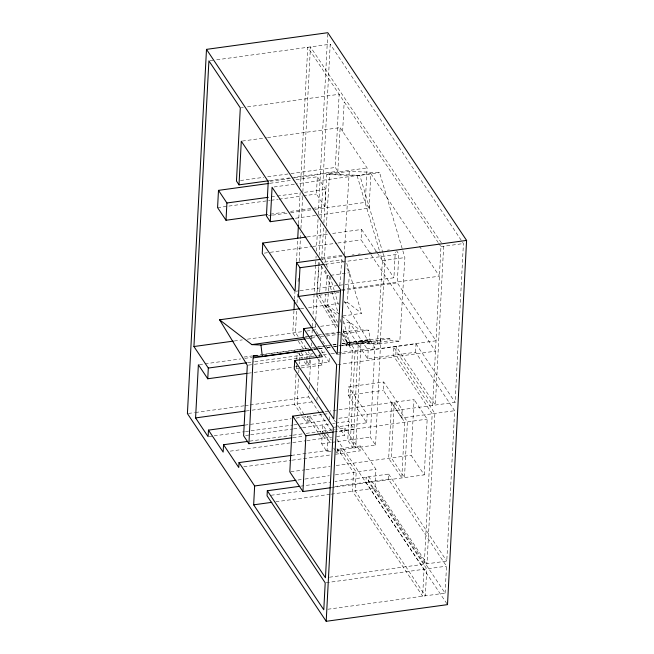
<?xml version="1.0" encoding="UTF-8"?>
<svg xmlns="http://www.w3.org/2000/svg" width="654" height="654" viewBox="0 0 654 654"><rect width="100%" height="100%" fill="white"/><g stroke="black" fill="none" stroke-linecap="round" stroke-linejoin="round"><path stroke-width="0.49" stroke-dasharray="3.27 2.45" d="M293.957 310.503L292.779 332.951L296.099 337.914M294.545 299.279L294.913 292.142M296.524 261.535L297.693 239.094M298.502 223.791L300.104 193.183M300.423 187.06L307.748 47.292L438.123 242.413M296.597 311.157L295.469 332.575L298.24 336.72M297.022 302.99L297.562 292.788M298.142 281.572L298.412 276.47M299.213 261.167L300.341 239.74M300.39 238.718L300.709 232.595M300.93 228.516L302.638 195.873M302.851 191.794L310.446 46.916L442.513 244.58M296.009 374.235L294.431 404.344L300.423 413.312M296.319 368.218L296.483 365.202M296.793 359.185L297.218 351.157M298.437 378.879L297.129 403.968L304.756 415.388M298.755 372.862L298.968 368.848M299.23 363.828L299.336 361.826M299.385 360.82L299.81 352.792M306.849 360.313L306.595 365.185L303.284 360.24M306.898 359.34L307.159 354.468L305.5 351.983M312.751 208.332L324.858 206.672L316.422 194.05L317.329 176.776L293.123 180.103M309.546 359.945L309.293 364.818L305.426 359.038M309.595 358.972L309.849 354.1L308.189 351.615M319.479 413.026L308.721 396.913L308.933 392.833M309.146 388.754L309.358 384.675M309.571 380.595L310.748 358.147M310.805 357.125L311.067 352.024M311.394 345.909L311.549 342.843M311.762 338.764L312.195 330.605M312.408 326.518L312.726 320.403M313.045 314.28L315.612 265.311M315.669 264.29L315.931 259.188M315.988 258.166L316.095 256.123M316.364 251.03L318.024 219.401M318.285 214.299L327.801 32.7M315.563 323.738L315.244 329.861L306.342 331.087M315.776 319.659L318.555 266.611M318.612 265.589L318.874 260.488M319.144 255.387L320.852 222.744M321.073 218.657L330.213 44.202L214.953 60.045M324.858 206.672L325.757 189.398L317.329 176.776M316.945 400.248L317.206 395.229M317.419 391.215L319.365 354.092M301.208 367.949L322.005 365.087L322.397 357.64M340.35 175.019L335.314 167.481L339.148 94.282L247.367 106.896M331.022 451.17L327.016 451.718L321.703 443.764L322.692 424.896L328.006 432.85M267.519 137.593L340.137 127.62L337.848 171.283L293.474 177.381M324.989 432.621L324.695 438.164L322.438 434.779M295.502 366.714L329.06 362.103L329.363 356.258M342.639 131.356L344.184 101.828M327.016 451.718L327.948 433.847M329.428 420.015L329.673 415.323M327.826 609.242L445.096 593.129L374.963 488.162L375.952 469.294L360.346 445.946L337.881 449.028L337.627 453.95L335.935 451.415M329.502 577.212L446.772 561.091L454.661 410.704L415.584 352.228L367.744 358.801L348.983 330.736L349.424 322.357L343.456 323.174M336.557 436.529L344.47 435.441L344.854 428.059L335.96 429.286M334.358 427.242L366.706 422.795L348.263 395.196L348.705 386.816L383.751 381.993L402.194 409.6L401.752 417.98L454.661 410.704M369.477 252.403L361.082 239.83L361.621 229.456L332.371 233.478M318.67 215.052L369.101 208.119L365.275 202.397L367.082 167.947L340.137 127.62M370.156 341.527L361.033 341.126L355.768 447.769L350.454 439.815L355.138 350.462L342.418 330.106M369.101 208.119L370.908 173.662L298.289 183.643M335.608 454.228L360.092 450.868L360.346 445.946M367.744 358.801L368.177 350.421L349.424 322.357M366.706 422.795L367.147 414.415L348.705 386.816M337.039 450.344L375.535 445.047L370.221 437.101L374.906 347.748L369.428 339.516L346.963 342.606L342.312 334.807M375.535 445.047L380.8 338.412L342.156 343.718M401.752 417.98L383.309 390.373L383.751 381.993M339.442 285.267L393.912 277.778L395.261 252.035M342.214 353.691L436.022 340.799L397.305 282.855L398.809 254.144L396.545 250.76M445.096 593.129L446.51 566.168L388.37 479.153L388.631 474.076L334.905 481.467M415.584 352.228L416.026 343.849L368.177 350.421M331.186 487.663L424.258 474.869L411.129 455.225L414.047 399.48L330.057 411.014M424.258 474.869L427.176 419.124L414.047 399.48M438.687 243.263L440.951 246.648L432.629 405.415L393.561 346.939L393.119 355.318L432.196 413.794L424.307 564.181L366.166 477.167L365.905 482.235L424.045 569.25L422.631 596.211L352.498 491.244L353.487 472.376L337.881 449.028M443.649 246.28L435.327 405.047L396.25 346.563L395.817 354.942L434.885 413.426L427.005 563.813L368.864 476.799L368.603 481.867L426.743 568.882L425.329 595.843L355.196 490.876L356.185 472.008L340.579 448.66L340.325 453.582L336.933 448.513M338.846 418.307L455.094 402.324L463.416 243.558L330.213 44.202M322.316 259.859L321.76 257.978L323.64 226.791M323.885 222.769L326.804 174.422L349.261 171.34L379.59 172.672L404.875 257.57L399.831 341.126L377.366 344.217L347.045 342.876L342.639 328.087M326.117 230.102L324.458 257.611L327.531 267.927M326.362 226.022L329.493 174.054L359.823 175.395L382.778 252.485M344.225 254.897L349.261 171.34M377.366 344.217L382.41 260.66L379.745 251.725M316.822 294.562L319.021 266.816M319.103 265.818L319.332 262.851L321.13 262.606M319.675 292.207L321.719 266.44M337.652 327.008L324.727 305.353L325.586 294.513M325.896 290.58L327.065 275.808L320.37 264.576M337.766 322.308L327.425 304.977L329.763 275.432M339.761 285.528L341.797 259.761L324.008 262.205M342.859 315.964L361.646 313.38L347.192 302.262L349.53 272.718L345.925 266.668M346.963 342.606L346.71 345.762L369.175 342.671L369.428 339.516M343.317 320.942L349.735 342.508L349.571 345.672L346.873 346.04L347.127 342.884L352.441 350.838L347.756 440.183L353.07 448.137L358.335 341.494L367.458 341.903L367.687 343.791L390.152 340.701L399.831 341.126M349.408 345.394L349.653 342.23M209.909 60.732L213.948 60.184M241.31 107.73L243.329 107.452M242.307 141.06L266.513 137.732M240.5 180.512L263.701 177.324M267.731 176.768L289.926 173.719M290.932 173.58L335.314 167.481M269.268 180.708L292.461 177.52M270.257 181.248L293.458 178.06M294.464 177.921L367.082 167.947M269.922 183.292L292.109 180.242M274.083 186.97L297.276 183.782M326.804 174.422L357.125 175.762L379.59 172.672M271.296 196.887L276.34 196.192M277.345 196.053L300.546 192.865M304.576 192.309L325.757 189.398M217.578 207.637L270.028 200.426M271.034 200.287L278.097 199.315M279.103 199.176L302.303 195.987M303.309 195.848L316.422 194.05M270.388 214.16L286.526 211.937M290.564 211.381L311.745 208.471M268.451 215.706L271.475 215.289M272.489 215.15L289.632 212.795M290.646 212.656L313.838 209.468M314.852 209.329L365.275 202.397M295.477 218.24L317.664 215.191M307.159 236.944L328.341 234.026M264.249 253.139L269.293 252.444M270.306 252.305L311.656 246.623M312.669 246.484L336.875 243.157M337.881 243.018L361.082 239.83M321.76 257.978L342.246 255.166M321.784 259.188L342.966 256.278M352.048 255.027L354.059 254.749M358.098 254.193L360.117 253.924M369.191 252.673L371.21 252.395M375.241 251.839L377.26 251.561M387.348 250.18L389.367 249.902M440.951 246.648L463.416 243.558M325.177 264.265L398.809 254.144M382.41 260.66L404.875 257.57M327.065 275.808L328.864 275.555M330.752 275.301L349.53 272.718M296.074 291.226L299.099 290.809M300.112 290.67L338.437 285.406M341.568 289.624L439.406 276.176L419.026 245.675M341.829 290.474L397.305 282.855M339.213 292.461L316.749 295.551L336.892 329.314M300.464 308.68L304.511 308.124M308.557 307.568L338.298 303.481M344.225 302.671L347.192 302.262M312.637 327.409L316.618 326.861M320.591 326.321L337.497 323.992M234.279 340.987L242.348 339.884M247.392 339.189L302.393 331.627M305.246 336.745L309.219 336.197M310.217 336.066L317.174 335.11M318.163 334.971L324.131 334.153M325.128 334.014L342.026 331.692M343.023 331.553L348.983 330.736M305.246 337.276L307.266 336.998M308.271 336.859L315.326 335.894M316.332 335.755L322.381 334.922M326.411 334.366L336.491 332.984M337.497 332.845L359.667 329.796L368.799 330.196L370.385 343.415L380.064 343.849L385.108 260.292L383.072 253.458M306.317 338.788L310.348 338.232M311.353 338.093L316.389 337.399M320.427 336.851L325.463 336.156M326.469 336.017L338.559 334.358M339.573 334.219L368.799 330.196M244.016 357.051L252.101 355.94M260.186 354.828L308.713 348.165M317.811 346.914L331.962 344.969M332.976 344.83L336.009 344.413M342.075 343.579L369.592 339.794M263.309 354.558L307.789 348.443M311.835 347.887L314.868 347.47M315.874 347.331L329.019 345.525M333.066 344.969L336.099 344.552M199.38 364.597L240.737 358.915M244.768 358.359L251.831 357.395M312.759 349.015L315.727 348.615M316.716 348.476L319.683 348.067L329.06 362.103M313.887 349.261L317.926 348.705M318.939 348.566L322.978 348.01M327.025 347.462L332.077 346.767M333.09 346.628L341.175 345.516M342.189 345.377L389.923 338.813L390.152 340.701M314.084 349.498L318.122 348.942M319.136 348.803L323.182 348.247M327.221 347.691L330.254 347.274M334.3 346.718L381.029 340.301M247.645 362.651L253.703 361.817M254.708 361.678L312.816 353.691M321.711 352.465L326.657 351.787M248.316 365.145L253.368 364.45M254.381 364.311L317.059 355.694M318.073 355.555L322.111 354.999M323.125 354.86L330.205 353.888M331.21 353.749L337.276 352.915M338.29 352.776L374.906 347.748M338.183 354.239L341.208 353.822M248.095 373.23L253.139 372.535M254.144 372.396L294.488 366.853M296.254 368.627L300.219 368.088M337.636 364.621L435.474 351.173L370.033 253.237M188.417 413.451L194.483 412.617M195.497 412.478L244.016 405.807M245.029 405.668L249.076 405.112M250.081 404.973L308.721 396.913M348.263 395.196L383.309 390.373M246.018 410.998L251.062 410.303M252.068 410.164L313.928 401.662M325.013 411.709L329.052 411.153M244.776 425.133L291.169 418.756M296.213 418.061L322.855 414.399M323.844 414.268L328.782 413.581M209.133 436.553L213.163 435.997M214.177 435.858L244.433 431.697M245.438 431.558L292.845 425.043M293.85 424.904L298.894 424.209M299.9 424.07L327.45 420.285M245.618 435.49L249.615 434.943M250.621 434.804L292.657 429.024M293.662 428.885L301.666 427.79M302.671 427.651L328.7 424.07M332.714 423.522L334.717 423.244M335.715 423.105L348.745 421.315L354.059 429.269L336.017 431.746M249.771 441.131L292.134 435.302M293.139 435.172L302.213 433.921M306.252 433.365L334.971 429.416M334.104 431.918L427.176 419.124M292.967 437.665L303.979 436.153M230.216 451.146L291.741 442.693M292.755 442.554L305.868 440.747M306.873 440.608L331.619 437.207M321.703 443.764L330.72 442.529M331.725 442.39L370.221 437.101M291.48 455.397L330.826 450.001M243.811 466.825L291.226 460.318M292.232 460.179L330.564 454.922M290.826 471.755L304.944 469.817M305.958 469.678L330.164 466.351M336.213 465.517L411.129 455.225M298.011 480.003L304.061 479.169M305.075 479.03L329.281 475.703M335.33 474.878L375.952 469.294M300.611 486.175L329.861 482.153M271.091 495.266L300.341 491.252M334.635 486.535L388.37 479.153M275.841 501.781L330.311 494.293M331.316 494.154L374.963 488.162M326.207 582.698L446.51 566.168M380.8 338.412L389.923 338.813M349.735 342.508L361.261 343.015M327.425 304.977L338.666 313.626M341.87 316.103L359.667 329.796M324.727 305.353L337.57 315.236M370.908 173.662L418.462 244.833M361.621 229.456L376.753 252.101M377.317 252.943L393.912 277.778M416.026 343.849L455.094 402.324M316.348 331.521L329.068 350.552M317.599 358.482L322.005 365.087M301.003 340.857L307.642 350.789M388.631 474.076L446.772 561.091M298.306 341.224L303.284 348.672M301.012 352.432L304.878 358.212M298.322 352.808L302.737 359.414M344.854 428.059L360.092 450.868M334.292 420.22L335.42 421.912M337.685 425.296L344.47 435.441M320.043 413.876L331.374 430.831M337.039 439.308L447.508 604.631M325.087 430.773L326.779 433.308M327.343 434.158L331.292 440.068M322.389 431.149L324.082 433.684M324.646 434.526L330.85 443.821M333.679 448.039L335.371 450.573M321.874 433.929L310.004 416.165L309.661 422.729L305.295 416.206M318.048 432.613L307.306 416.541L306.963 423.097L300.971 414.129M318.612 433.455L322.005 438.532M341.797 259.761L343.35 262.352M344.38 301.118L369.175 342.671M319.446 295.183L337.521 325.479M342.688 334.137L349.571 345.672M342.582 338.837L346.873 346.04M357.125 175.762L379.459 250.752M346.734 263.341L361.646 313.38M330.049 276.405L334.088 289.959M334.374 290.924L338.412 304.478M325.39 270.176L331.39 290.327M331.684 291.3L338.314 313.568M340.039 319.373L340.906 322.275M391.582 402.562L388.664 458.307L401.793 477.96L404.712 422.214L391.582 402.562M394.28 402.194L391.354 457.939L404.483 477.584L407.409 421.838L394.28 402.194"/><path stroke-width="0.98" d="M206.492 49.369L187.412 413.59L326.199 621.3L447.508 604.631L466.588 240.41L327.801 32.7L206.492 49.369L345.279 257.087L326.199 621.3M247.089 373.369L207.751 378.772L208.315 368.055L193.936 346.53L208.904 60.871L240.304 107.869L236.47 181.068L239.004 184.861L268.254 180.847M243.77 425.272L208.463 430.128L208.119 436.692L195.587 417.922L198.375 364.736L207.751 378.772M268.908 183.431L218.485 190.363L217.578 207.637L226.006 220.259L267.363 214.569M226.006 220.259L226.913 202.985L218.485 190.363M247.752 441.409L223.545 444.728L223.161 452.118L208.463 430.128M239.004 184.861L241.293 141.199L268.238 181.526L266.431 215.983L270.257 221.706L293.458 218.518M291.48 455.397L239.029 462.591L238.767 467.512L223.545 444.728M291.97 437.804L248.929 443.723L253.204 355.948L257.243 355.392M306.146 237.075L262.777 243.043L262.238 253.417L336.63 364.76L333.785 419.001L294.717 360.517L322.447 356.708L303.693 328.643L312.637 327.409M299.606 486.314L267.322 490.753L267.061 495.822L325.202 582.837L323.787 609.798L253.654 504.831L254.643 485.963L239.029 462.591M270.257 221.706L272.064 187.248L340.562 289.763L337.17 354.378L298.461 296.442L299.965 267.731L296.573 262.655L320.779 259.327M294.006 309.481L294.488 300.3M296.573 262.655L295.068 291.365L262.777 243.043M297.75 238.072L298.445 224.804M294.717 360.517L294.275 368.897L333.352 427.381L325.463 577.768L267.322 490.753M322.994 411.987L292.739 416.148L289.82 471.894L302.949 491.538L330.18 487.802M303.693 328.643L303.252 337.023L317.043 357.656M302.949 491.538L305.868 435.793L292.739 416.148M226.913 202.985L268.271 197.304M345.279 257.087L466.588 240.41M299.965 267.731L324.171 264.404M298.461 296.442L340.824 290.613M248.929 443.723L243.615 435.768L247.31 365.284L219.597 319.798L299.458 308.819M193.936 346.53L233.265 341.126M219.597 319.798L251.839 344.617L304.241 337.415M251.839 344.617L260.962 345.018L305.304 338.927M253.204 355.948L262.328 356.348L311.86 349.538M253.425 357.836L312.056 349.776M208.315 368.055L246.64 362.79M195.587 417.922L245.005 411.129M305.868 435.793L333.099 432.057M254.643 485.963L295.992 480.281M253.654 504.831L271.811 502.337M260.962 345.018L262.328 356.348"/></g></svg>
